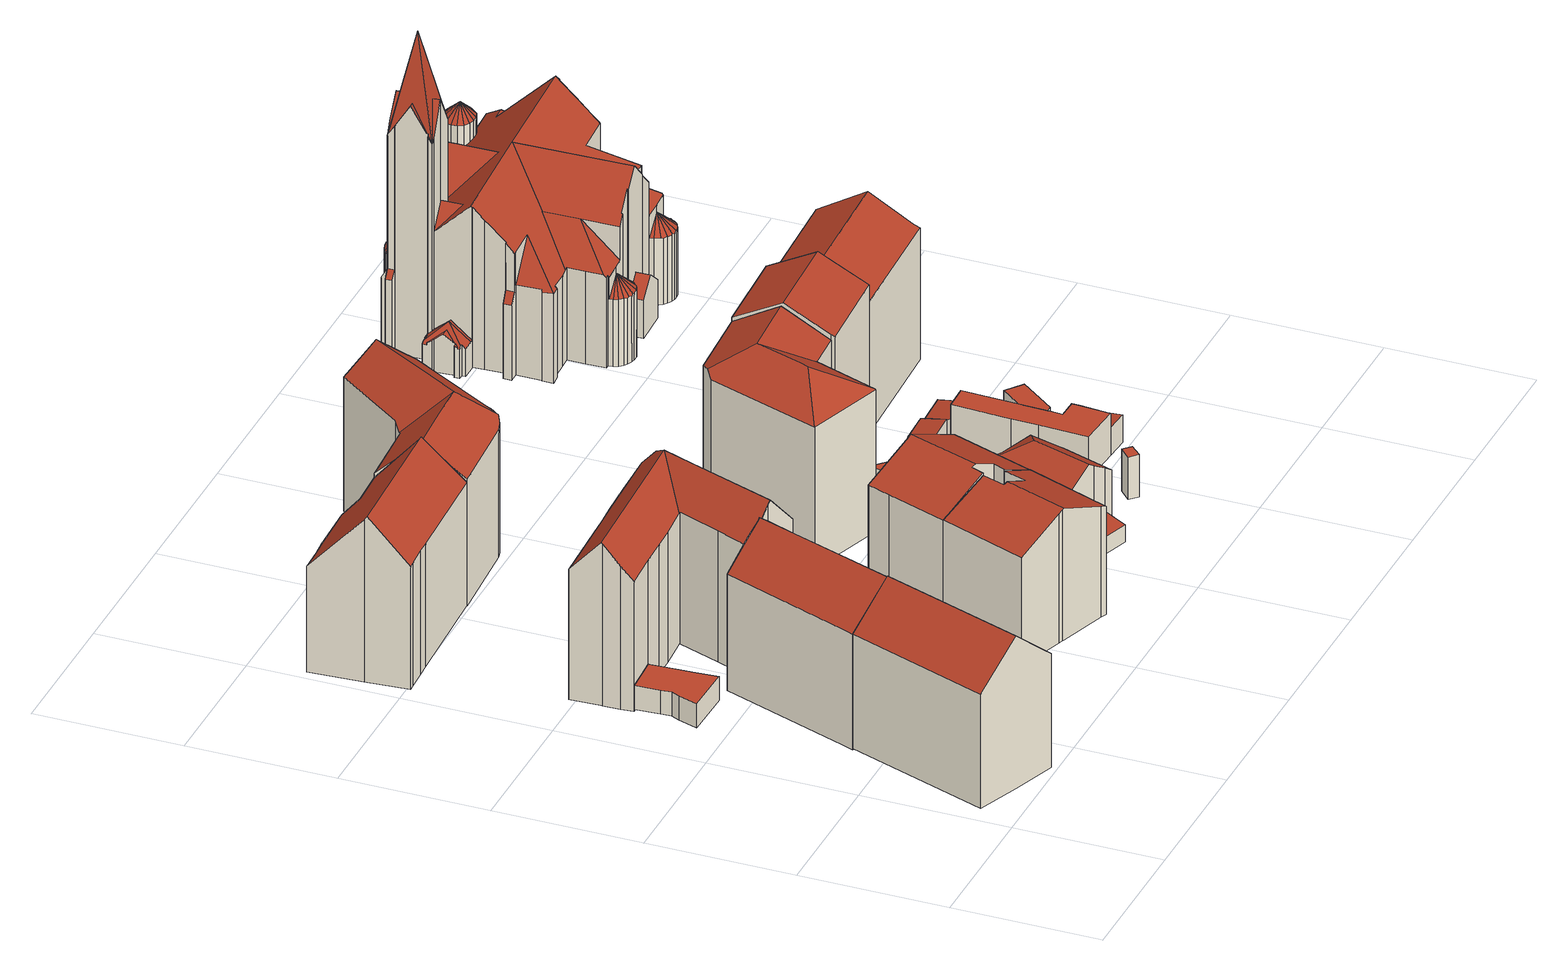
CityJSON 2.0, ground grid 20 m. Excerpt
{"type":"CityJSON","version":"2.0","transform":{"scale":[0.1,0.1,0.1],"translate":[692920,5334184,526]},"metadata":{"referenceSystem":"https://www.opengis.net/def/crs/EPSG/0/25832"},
"CityObjects":{
"building1":{"type":"Building","attributes":{"Gemeindeschluessel":"09162000","HoeheDach":"548.731","HoeheGrund":"527.080","Methode":"1000","NiedrigsteTraufeDesGebaeudes":"543.318","Geometrietyp2DReferenz":"3000","function":"31001_1000","roofType":"3100","measuredHeight":21.65,"storeysAboveGround":4},"geometry":[{"type":"MultiSurface","lod":"2","boundaries":[[[0,1,2,3,4,5]],[[5,4,3,6,7]],[[7,6,8,9]],[[1,0,10,11,12,13,2]],[[11,9,8,12]],[[6,3,2,13,12,8]],[[10,0,5,7,9,11]]],"semantics":{"surfaces":[{"type":"WallSurface"},{"type":"RoofSurface"},{"type":"GroundSurface"}],"values":[0,1,1,2,0,0,0]}}]},
"building2":{"type":"Building","attributes":{"Gemeindeschluessel":"09162000","HoeheDach":"530.629","HoeheGrund":"527.190","Methode":"1000","NiedrigsteTraufeDesGebaeudes":"530.629","Geometrietyp2DReferenz":"3000","function":"31001_9998","roofType":"1000","measuredHeight":3.44},"geometry":[{"type":"MultiSurface","lod":"2","boundaries":[[[14,15,16,17]],[[18,19,20,21]],[[22,23,24,25,26,27]],[[28,29,30,31]],[[32,33,19,18]],[[21,20,29,28]],[[17,16,22,27]],[[28,31,34,14,17,27,26,25,35,32,18,21]],[[36,33,32,35,25,24]],[[34,37,15,14]],[[29,20,19,33,36,24,23,22,16,15,37,30]],[[31,30,37,34]]],"semantics":{"surfaces":[{"type":"WallSurface"},{"type":"GroundSurface"},{"type":"RoofSurface"}],"values":[0,0,0,0,0,0,0,1,0,0,2,0]}}]},
"building3":{"type":"Building","attributes":{"Gemeindeschluessel":"09162000","HoeheDach":"548.496","HoeheGrund":"526.910","Methode":"1000","NiedrigsteTraufeDesGebaeudes":"543.293","Geometrietyp2DReferenz":"3000","function":"31001_1000","roofType":"3100","measuredHeight":21.59,"storeysAboveGround":4},"geometry":[{"type":"MultiSurface","lod":"2","boundaries":[[[38,39,40,41]],[[3,42,43,44,45,46,47]],[[48,49,3,47,50,51]],[[52,44,43,53]],[[41,40,54,55]],[[45,44,52,56,55,54]],[[47,46,45,54,40,39,57,50]],[[50,57,39,38,58,51]],[[59,49,48,51,58,38,41,55,56,52,53]],[[49,59,53,43,42,3]]],"semantics":{"surfaces":[{"type":"WallSurface"},{"type":"RoofSurface"},{"type":"GroundSurface"}],"values":[0,1,0,0,0,0,1,0,2,0]}}]},
"building4":{"type":"Building","attributes":{"Gemeindeschluessel":"09162000","HoeheDach":"550.030","HoeheGrund":"526.890","Methode":"2000","NiedrigsteTraufeDesGebaeudes":"545.281","Geometrietyp2DReferenz":"3000","function":"31001_9998","roofType":"3100","measuredHeight":23.14,"storeysAboveGround":6},"geometry":[{"type":"MultiSurface","lod":"2","boundaries":[[[60,61,62,63,64,65,66,67,68,69]],[[70,71,72,73]],[[74,53,75,62,61,52]],[[76,77,78,79]],[[80,81,82,83]],[[84,85,86,87]],[[55,60,69,41]],[[88,89,77,76]],[[71,70,75,53]],[[90,91,92,93,94,95]],[[87,86,96,97]],[[79,78,90,95]],[[52,61,60,55]],[[83,82,98,99]],[[98,100,89,88,101,99]],[[75,70,73,102,64,63,62]],[[73,72,103,93,92,102]],[[97,96,81,80]],[[41,69,68,104]],[[103,72,71,53,74,52,55,41,104,105,106,107,108,84,87,97,80,83,99,101,88,76,79,95,94,93]],[[98,82,81,96,86,85,109,65,64,110,100]],[[68,67,66,106,105,104]],[[84,108,107,106,66,65,109,85]],[[100,110,64,102,92,91,90,78,77,89]]],"semantics":{"surfaces":[{"type":"RoofSurface"},{"type":"WallSurface"},{"type":"GroundSurface"}],"values":[0,1,1,1,1,1,1,1,1,1,1,1,1,1,1,0,1,1,1,2,0,1,1,0]}}]},
"building5":{"type":"Building","attributes":{"Gemeindeschluessel":"09162000","HoeheDach":"550.360","HoeheGrund":"526.849","Methode":"2000","NiedrigsteTraufeDesGebaeudes":"541.843","Geometrietyp2DReferenz":"3000","function":"31001_1000","roofType":"3100","measuredHeight":23.51,"storeysAboveGround":6},"geometry":[{"type":"MultiSurface","lod":"2","boundaries":[[[111,112,113,114]],[[115,116,117,118]],[[119,120,121,122]],[[117,123,124,125,118]],[[124,113,112,121,120,126,125]],[[127,128,129,130]],[[131,132,133,134]],[[117,116,127,130,135,136,131,134,119,122,111,114,123]],[[136,137,132,131]],[[114,113,124,123]],[[137,136,135,138]],[[130,129,138,135]],[[116,115,128,127]],[[122,121,112,111]],[[119,134,133,126,120]],[[137,138,129,128,115,118,125,126,133,132]]],"semantics":{"surfaces":[{"type":"WallSurface"},{"type":"RoofSurface"},{"type":"GroundSurface"}],"values":[0,0,0,0,1,0,0,2,0,0,0,0,0,0,0,1]}}]},
"building6":{"type":"Building","attributes":{"Gemeindeschluessel":"09162000","HoeheDach":"545.670","HoeheGrund":"527.000","Methode":"2000","NiedrigsteTraufeDesGebaeudes":"542.348","Geometrietyp2DReferenz":"3000","function":"31001_9998","roofType":"3100","measuredHeight":18.67,"storeysAboveGround":4},"geometry":[{"type":"MultiSurface","lod":"2","boundaries":[[[139,140,141,142]],[[143,144,145,146]],[[147,148,149,150]],[[146,145,151,152]],[[153,154,155,156,157,151,145,144]],[[158,159,148,147]],[[160,154,153,161]],[[161,153,144,143]],[[162,150,149,155,154,160]],[[142,141,159,158]],[[147,150,162,160,161,143,146,152,163,164,139,142,158]],[[149,148,159,141,140,156,155]],[[156,140,139,164,163,157]],[[152,151,157,163]]],"semantics":{"surfaces":[{"type":"WallSurface"},{"type":"RoofSurface"},{"type":"GroundSurface"}],"values":[0,0,0,0,1,0,0,0,0,0,2,1,0,0]}}]},
"building7":{"type":"Building","attributes":{"Gemeindeschluessel":"09162000","HoeheDach":"546.042","HoeheGrund":"526.820","Methode":"1000","NiedrigsteTraufeDesGebaeudes":"542.253","Geometrietyp2DReferenz":"3000","function":"31001_1000","roofType":"3100","measuredHeight":19.22,"storeysAboveGround":4},"geometry":[{"type":"MultiSurface","lod":"2","boundaries":[[[165,166,167,168]],[[169,170,166,165]],[[168,167,171,172]],[[173,174,175,176]],[[177,178,179,180]],[[173,181,182,174]],[[172,171,178,177]],[[173,176,183,184,169,165,168,172,177,180,185,181]],[[186,175,174,182,187,188]],[[166,170,188,187,179,178,171,167]],[[184,183,186,188,170,169]],[[176,175,186,183]],[[187,182,181,185,180,179]]],"semantics":{"surfaces":[{"type":"WallSurface"},{"type":"GroundSurface"},{"type":"RoofSurface"}],"values":[0,0,0,0,0,0,0,1,2,2,0,0,0]}}]},
"building8":{"type":"Building","attributes":{"Gemeindeschluessel":"09162000","HoeheDach":"549.570","HoeheGrund":"526.840","Methode":"2000","NiedrigsteTraufeDesGebaeudes":"544.562","Geometrietyp2DReferenz":"3000","function":"31001_1000","roofType":"3100","measuredHeight":22.73,"storeysAboveGround":6},"geometry":[{"type":"MultiSurface","lod":"2","boundaries":[[[189,190,191,192]],[[193,194,195,196,197,198,199]],[[200,201,202,194,193,199,203,204]],[[205,206,207,208,209,210,211,196,195,194]],[[212,213,192,191,214,215]],[[216,217,190,189]],[[215,214,191,190,217,205,194,202,201]],[[196,211,218,219,220,197]],[[221,222,223,224,225,226,216,189,192,213,212,227,228,229,230,231,232,220,219,218]],[[222,221,218,211,210,209]],[[203,199,198,232,231,230]],[[232,198,197,220]],[[228,200,204,229]],[[223,208,207,224]],[[216,226,225,206,205,217]],[[227,212,215,201,200,228]],[[224,207,206,225]],[[222,209,208,223]],[[229,204,203,230]]],"semantics":{"surfaces":[{"type":"WallSurface"},{"type":"RoofSurface"},{"type":"GroundSurface"}],"values":[0,1,1,1,0,0,1,0,2,0,0,0,0,0,0,0,0,0,0]}}]},
"building9":{"type":"Building","attributes":{"Gemeindeschluessel":"09162000","HoeheDach":"532.815","HoeheGrund":"526.815","Methode":"3210","NiedrigsteTraufeDesGebaeudes":"532.815","Geometrietyp2DReferenz":"3000","function":"31001_2000","roofType":"9999","measuredHeight":6},"geometry":[{"type":"MultiSurface","lod":"2","boundaries":[[[233,234,235,236]],[[237,238,239,240]],[[234,233,238,237]],[[234,237,240,235]],[[240,239,236,235]],[[238,233,236,239]]],"semantics":{"surfaces":[{"type":"WallSurface"},{"type":"RoofSurface"},{"type":"GroundSurface"}],"values":[0,0,1,0,2,0]}}]},
"building10":{"type":"Building","attributes":{"Gemeindeschluessel":"09162000","HoeheDach":"530.029","HoeheGrund":"526.870","Methode":"2000","NiedrigsteTraufeDesGebaeudes":"529.303","Geometrietyp2DReferenz":"3000","function":"31001_2000","roofType":"2100","measuredHeight":3.16},"geometry":[{"type":"MultiSurface","lod":"2","boundaries":[[[241,242,243,244,245]],[[246,243,242,247]],[[248,244,243,246]],[[249,245,244,248]],[[250,241,245,249]],[[249,248,246,247,250]],[[247,242,241,250]]],"semantics":{"surfaces":[{"type":"RoofSurface"},{"type":"WallSurface"},{"type":"GroundSurface"}],"values":[0,1,1,1,1,2,1]}}]},
"building11":{"type":"Building","attributes":{"Gemeindeschluessel":"09162000","HoeheDach":"550.366","HoeheGrund":"526.760","Methode":"1000","NiedrigsteTraufeDesGebaeudes":"546.868","Geometrietyp2DReferenz":"3000","function":"31001_9998","roofType":"3200","measuredHeight":23.61,"storeysAboveGround":5},"geometry":[{"type":"MultiSurface","lod":"2","boundaries":[[[251,252,253,254,255,256]],[[257,258,259,253,252,251,260]],[[261,262,263,264,265,266]],[[267,268,269,261]],[[269,270,257,260,263,262,261]],[[271,272,273,259,258,257]],[[263,260,251,256,274,264]],[[268,275,271,257,270,269]],[[276,277,278,279,280,281,282,266,265,264,274,256,255,254]],[[280,279,278,272,271,275]],[[273,272,278,277,276,254,253,259]],[[267,282,281,280,275,268]],[[282,267,261,266]]],"semantics":{"surfaces":[{"type":"WallSurface"},{"type":"RoofSurface"},{"type":"GroundSurface"}],"values":[0,1,0,1,1,1,0,1,2,0,0,0,0]}}]},
"building12":{"type":"Building","attributes":{"Gemeindeschluessel":"09162000","HoeheDach":"538.011","HoeheGrund":"526.940","Methode":"1000","NiedrigsteTraufeDesGebaeudes":"534.973","Geometrietyp2DReferenz":"3000","function":"31001_1000","roofType":"3200","measuredHeight":11.07,"storeysAboveGround":2},"geometry":[{"type":"MultiSurface","lod":"2","boundaries":[[[247,283,284,246]],[[285,246,284,286,287,248]],[[288,289,290,247,246,285,248,291,292,293,294,295,296,297,298,299,300]],[[290,301,283,247]],[[248,287,302,291]],[[286,303,304,305,306,307,302,287]],[[303,308,309,310,311,304]],[[305,304,311,296,295,294]],[[292,307,306,293]],[[293,306,305,294]],[[297,310,309,298]],[[291,302,307,292]],[[284,283,301,312,313,314,308,303,286]],[[289,312,301,290]],[[300,314,313,288]],[[308,314,300,299,298,309]],[[288,313,312,289]],[[296,311,310,297]]],"semantics":{"surfaces":[{"type":"WallSurface"},{"type":"GroundSurface"},{"type":"RoofSurface"}],"values":[0,0,1,0,0,2,2,0,0,0,0,0,2,0,0,0,0,0]}}]},
"building13":{"type":"Building","attributes":{"Gemeindeschluessel":"09162000","HoeheDach":"529.653","HoeheGrund":"526.860","Methode":"1000","NiedrigsteTraufeDesGebaeudes":"529.653","Geometrietyp2DReferenz":"3000","function":"31001_2000","roofType":"1000","measuredHeight":2.79},"geometry":[{"type":"MultiSurface","lod":"2","boundaries":[[[315,316,317,318,319,320,321,322,323,324]],[[321,320,319,325,326,327]],[[328,329,330,331,332,333,327,326,325,334]],[[333,322,321,327]],[[330,329,316,315,324,331]],[[328,317,316,329]],[[324,323,322,333,332,331]],[[325,319,318,334]],[[328,334,318,317]]],"semantics":{"surfaces":[{"type":"RoofSurface"},{"type":"WallSurface"},{"type":"GroundSurface"}],"values":[0,1,2,1,1,1,1,1,1]}}]},
"building14":{"type":"Building","attributes":{"Gemeindeschluessel":"09162000","HoeheDach":"530.048","HoeheGrund":"526.760","Methode":"1000","NiedrigsteTraufeDesGebaeudes":"530.048","Geometrietyp2DReferenz":"3000","function":"31001_2000","roofType":"1000","measuredHeight":3.29},"geometry":[{"type":"MultiSurface","lod":"2","boundaries":[[[335,336,337,338,339,340,341,342]],[[343,341,340,344]],[[345,346,336,335,342,347]],[[347,342,341,343]],[[344,340,339,348]],[[348,339,338,349]],[[350,346,345,347,343,344,348,349]],[[346,350,349,338,337,336]]],"semantics":{"surfaces":[{"type":"RoofSurface"},{"type":"WallSurface"},{"type":"GroundSurface"}],"values":[0,1,1,1,1,1,2,1]}}]},
"building15":{"type":"Building","attributes":{"Gemeindeschluessel":"09162000","HoeheDach":"533.018","HoeheGrund":"527.018","Methode":"3220","NiedrigsteTraufeDesGebaeudes":"533.018","Geometrietyp2DReferenz":"3000","function":"31001_2000","roofType":"9999","measuredHeight":6},"geometry":[{"type":"MultiSurface","lod":"2","boundaries":[[[351,352,353,354]],[[353,355,356,354]],[[351,357,358,352]],[[357,351,354,356]],[[358,357,356,355]],[[352,358,355,353]]],"semantics":{"surfaces":[{"type":"WallSurface"},{"type":"GroundSurface"},{"type":"RoofSurface"}],"values":[0,1,2,0,0,0]}}]},
"building16":{"type":"Building","attributes":{"Gemeindeschluessel":"09162000","HoeheDach":"550.942","HoeheGrund":"526.670","Methode":"1000","NiedrigsteTraufeDesGebaeudes":"547.489","Geometrietyp2DReferenz":"3000","function":"31001_1000","roofType":"3100","measuredHeight":24.27,"storeysAboveGround":5},"geometry":[{"type":"MultiSurface","lod":"2","boundaries":[[[359,360,361,362,363,364,365]],[[362,366,367,363]],[[368,369,370,371,372]],[[359,372,371,360]],[[371,370,366,362,361,360]],[[368,365,364,363,367,369]],[[369,367,366,370]],[[365,368,372,359]]],"semantics":{"surfaces":[{"type":"GroundSurface"},{"type":"WallSurface"},{"type":"RoofSurface"}],"values":[0,1,2,1,1,1,2,1]}}]},
"building17":{"type":"Building","attributes":{"Gemeindeschluessel":"09162000","HoeheDach":"530.531","HoeheGrund":"526.710","Methode":"2000","NiedrigsteTraufeDesGebaeudes":"529.869","Geometrietyp2DReferenz":"3000","function":"31001_2000","roofType":"2100","measuredHeight":3.82},"geometry":[{"type":"MultiSurface","lod":"2","boundaries":[[[373,374,375,376,377]],[[378,376,375,379]],[[380,377,376,378]],[[381,374,373,382]],[[379,375,374,381]],[[382,373,377,380]],[[380,378,379,381,382]]],"semantics":{"surfaces":[{"type":"RoofSurface"},{"type":"WallSurface"},{"type":"GroundSurface"}],"values":[0,1,1,1,1,1,2]}}]},
"building18":{"type":"Building","attributes":{"Gemeindeschluessel":"09162000","HoeheDach":"532.684","HoeheGrund":"526.684","Methode":"3220","NiedrigsteTraufeDesGebaeudes":"532.684","Geometrietyp2DReferenz":"3000","function":"31001_2000","roofType":"9999","measuredHeight":6,"storeysAboveGround":1},"geometry":[{"type":"MultiSurface","lod":"2","boundaries":[[[383,384,385,386]],[[387,388,389,390]],[[391,392,393,394]],[[395,396,397,398]],[[399,400,401,402]],[[388,403,404,389]],[[403,395,398,404]],[[387,384,383,392,391,400,399,396,395,403,388]],[[392,383,386,393]],[[384,387,390,385]],[[389,404,398,397,402,401,394,393,386,385,390]],[[400,391,394,401]],[[396,399,402,397]]],"semantics":{"surfaces":[{"type":"WallSurface"},{"type":"RoofSurface"},{"type":"GroundSurface"}],"values":[0,0,0,0,0,0,0,1,0,0,2,0,0]}}]},
"building19":{"type":"Building","attributes":{"Gemeindeschluessel":"09162000","HoeheDach":"530.576","HoeheGrund":"526.670","Methode":"1000","NiedrigsteTraufeDesGebaeudes":"530.104","Geometrietyp2DReferenz":"3000","function":"31001_2000","roofType":"1000","measuredHeight":3.91},"geometry":[{"type":"MultiSurface","lod":"2","boundaries":[[[404,405,406,407]],[[398,404,407,408]],[[409,406,405,410]],[[398,410,405,404]],[[408,409,410,398]],[[407,406,409,408]]],"semantics":{"surfaces":[{"type":"WallSurface"},{"type":"GroundSurface"},{"type":"RoofSurface"}],"values":[0,1,2,0,0,0]}}]},
"building20":{"type":"Building","attributes":{"Gemeindeschluessel":"09162000","HoeheDach":"530.575","HoeheGrund":"526.590","Methode":"1000","NiedrigsteTraufeDesGebaeudes":"530.079","Geometrietyp2DReferenz":"3000","function":"31001_2000","roofType":"1000","measuredHeight":3.98},"geometry":[{"type":"MultiSurface","lod":"2","boundaries":[[[411,412,413,414]],[[414,413,415,416]],[[417,374,418,419]],[[419,418,420,421]],[[374,415,413,412,420,418]],[[416,415,374,417]],[[419,421,411,414,416,417]],[[421,420,412,411]]],"semantics":{"surfaces":[{"type":"WallSurface"},{"type":"RoofSurface"},{"type":"GroundSurface"}],"values":[0,0,0,0,1,0,2,0]}}]},
"building21":{"type":"Building","attributes":{"Gemeindeschluessel":"09162000","HoeheDach":"529.303","HoeheGrund":"526.450","Methode":"1000","NiedrigsteTraufeDesGebaeudes":"529.303","Geometrietyp2DReferenz":"3000","function":"31001_2000","roofType":"1000","measuredHeight":2.85},"geometry":[{"type":"MultiSurface","lod":"2","boundaries":[[[422,423,424,425]],[[426,427,428,429]],[[424,429,428,425]],[[423,430,426,429,424]],[[422,431,430,423]],[[431,427,426,430]],[[431,422,425,428,427]]],"semantics":{"surfaces":[{"type":"WallSurface"},{"type":"RoofSurface"},{"type":"GroundSurface"}],"values":[0,0,0,1,0,0,2]}}]},
"building22":{"type":"Building","attributes":{"Gemeindeschluessel":"09162000","HoeheDach":"548.980","HoeheGrund":"526.450","Methode":"2000","NiedrigsteTraufeDesGebaeudes":"545.109","Geometrietyp2DReferenz":"3000","function":"31001_9998","roofType":"3100","measuredHeight":22.53,"storeysAboveGround":5},"geometry":[{"type":"MultiSurface","lod":"2","boundaries":[[[432,433,434,435]],[[436,437,438,432,435,439]],[[438,440,441,433,432]],[[442,441,440,443]],[[437,436,439,444,445,442,443]],[[443,440,438,437]],[[439,435,434,444]],[[441,442,445,444,434,433]]],"semantics":{"surfaces":[{"type":"RoofSurface"},{"type":"WallSurface"},{"type":"GroundSurface"}],"values":[0,1,0,1,2,1,1,1]}}]},
"building23":{"type":"Building","attributes":{"name":"St. Johannes","Gemeindeschluessel":"09162000","HoeheDach":"570.770","HoeheGrund":"526.229","Methode":"2000","NiedrigsteTraufeDesGebaeudes":"530.030","Geometrietyp2DReferenz":"3000","function":"31001_3041","roofType":"3100","measuredHeight":44.54},"geometry":[{"type":"MultiSurface","lod":"2","boundaries":[[[446,447,448,449,450]],[[451,452,453,454]],[[455,456,457,458]],[[459,460,461,462]],[[463,464,465,466,467]],[[468,469,470,471]],[[472,473,474,475]],[[476,477,478,479]],[[480,466,465,481,482]],[[483,484,485,486,487,488]],[[489,474,490]],[[491,457,456,492,493,494,495]],[[496,497,498,499]],[[500,501,502,503]],[[504,505,506,507]],[[508,509,510]],[[511,512,513,514]],[[515,516,517,518,519]],[[520,521,522]],[[523,524,525,526]],[[527,510,528]],[[529,530,531,532]],[[533,534,535,536]],[[510,537,482,481]],[[538,509,508,539]],[[540,541,542,543,544,545]],[[546,547,489,490,548]],[[549,550,551,552]],[[553,554,555]],[[556,557,558,559,560,561]],[[562,563,564,565,566]],[[567,510,527]],[[568,569,570,571,572]],[[573,574,575,576,577]],[[578,579,580,474]],[[581,582,517,516]],[[583,584,585,586]],[[587,588,474]],[[589,562,566,590,591]],[[592,593,509,538]],[[505,504,594,595]],[[596,597,598,599]],[[600,528,601,602]],[[603,604,605,606,607,608]],[[536,609,610,533]],[[611,612,613,614]],[[552,551,615,616]],[[617,514,513,618,619]],[[620,621,622,623]],[[509,593,510]],[[624,625,460,459]],[[626,627,568,572]],[[628,629,545,544]],[[580,630,631,474]],[[632,633,634,635,636]],[[570,569,589,591]],[[637,451,454,638]],[[570,591,590,586,639,640,641,571]],[[642,536,535,643]],[[644,645,529,532]],[[453,646,647,648]],[[649,650,500,503,651]],[[593,652,653,510]],[[654,655,656,510]],[[657,627,626,658,659]],[[660,661,662,663]],[[573,577,664,665]],[[666,667,668,669]],[[670,671,672,673,674]],[[673,669,674]],[[675,676,677,678]],[[679,475,474,489]],[[564,563,680,681]],[[672,682,669,673]],[[510,683,684,685,537]],[[686,687,688,689]],[[690,624,691,450,449]],[[692,693,694,695]],[[696,697,698,471,699,700]],[[701,702,506,505,595,703]],[[704,705,678,677]],[[567,654,510]],[[706,707,708,709]],[[548,490,474,588]],[[458,457,491,710]],[[656,508,510]],[[555,711,712]],[[713,714,484,483,715,716]],[[717,718,647,719,720]],[[721,722,723,724,725,726]],[[622,621,727,728]],[[729,730,620,623]],[[731,732,617,619]],[[733,725,724]],[[734,735,736,666,669]],[[737,738,739]],[[491,495,740,741,710]],[[742,743,744,745]],[[510,481,465,746]],[[747,567,527,748]],[[524,749,669,682,525]],[[750,455,458,710,741,751,752,642,643,753,754,755,756,757,758,644,532,531,729,623,622,728,714,713,759,760,761,762,763,764,765,523,526,671,670,766,767,768,769,706,709,770,771,772,773,774,775,686,689,776,777,547,546,778,779,780,781,574,573,665,782,783,784,660,663,785,786,787,742,745,611,614,788,705,704,692,695,633,632,789,790,791,604,603,792,697,696,793,794,795,541,540,796,549,552,616,722,721,447,446,797,798,511,514,617,732,799,581,516,515,800,801,680,563,562,589,569,568,627,657,802,803,467,466,480,804,805,806,807,808,809,810,811,812,813,596,599,814,815]],[[775,774,630,580,579]],[[453,816,646]],[[817,585,584,818]],[[528,510,601]],[[727,484,714,728]],[[819,654,567,747]],[[787,786,820,499,498,821]],[[448,447,721,726,822,823]],[[779,824,825,780]],[[826,719,647,816,453]],[[825,824,827,828,829,830,831]],[[769,768,832,833,834]],[[835,836,812,811]],[[506,702,637,638,507]],[[785,837,820,786]],[[696,700,838,793]],[[699,839,838,700]],[[840,841,842,843]],[[844,845,846,847,848]],[[804,685,684,805]],[[849,850,851,690]],[[616,615,723,722]],[[643,535,534,753]],[[852,746,465,464]],[[479,478,585,817,553,555,850,849,823,822]],[[705,788,853,854,675,678]],[[796,540,545,629,855,856]],[[674,669,857]],[[601,510,841]],[[793,838,839,794]],[[858,771,770,859]],[[727,621,620,730,860,861,485,484]],[[759,713,716,862,863]],[[864,865,662]],[[606,605,739,738,471,866]],[[867,826,868]],[[797,691,869,798]],[[754,753,534,533,610]],[[777,776,472,475,679]],[[870,645,644,758]],[[603,608,871,792]],[[765,764,735,734,872]],[[795,794,839,470,469,873]],[[874,656,655,649,651]],[[558,834,833,559]],[[459,462,618,513,512,875]],[[492,848,847,493]],[[784,876,661,660]],[[613,612,594,504,877]],[[626,572,571,641,658]],[[833,832,560,559]],[[701,878,879,846,845,880,650,649,819,747,748,600,602,881,477,476,733,724,723,615,551,550,856,855,719,826,867,702]],[[680,801,882,883,681]],[[539,508,656,874]],[[884,885,520,522,886]],[[749,872,734,669]],[[774,773,887,631,630]],[[604,791,888,737,739,605]],[[791,790,889,890,891,892,888]],[[770,709,708,893,894,859]],[[841,510,842]],[[504,507,890,889,895,636,635]],[[896,897,898,899,677,676,854,853,877,504,635,634]],[[802,900,901,803]],[[902,903,519,518,904]],[[633,695,694,905,896,634]],[[906,863,862,669,907]],[[896,905,897]],[[796,856,550,549]],[[799,732,731,908,909]],[[649,655,654,819]],[[773,772,910,911,887]],[[596,813,501,500,650,880,597]],[[782,912,913,783]],[[800,903,882,801]],[[806,805,684,683,914]],[[496,499,820,837]],[[771,858,910,772]],[[462,461,712,915]],[[690,851,625,624]],[[916,883,882,903,902]],[[836,835,917,918,919,920,592,538,539,874,651,503,502]],[[555,460,625]],[[921,864,662,661,876]],[[800,515,519,903]],[[698,648,647,468,471]],[[664,912,782,665]],[[638,892,891]],[[575,922,831,830,923,576]],[[507,638,891,890]],[[659,900,802,657]],[[556,561,924,925,485,861,878]],[[926,602,601,841,840]],[[694,693,927,898,897,905]],[[879,928,929,494,493,847,846]],[[541,795,873,718,717,542]],[[546,548,588,778]],[[653,914,683,510]],[[766,670,674,857,487,486]],[[485,925,486]],[[583,586,590,566,565]],[[899,898,927]],[[930,711,555]],[[631,887,911,474]],[[599,598,931,814]],[[529,645,870,886,522,521,610,609,932,933,928,879,878,861,860,530]],[[918,917,810,809]],[[807,806,914,653,652,920]],[[763,736,735,764]],[[749,524,523,765,872]],[[814,931,844,815]],[[787,821,743,742]],[[611,745,744,703,595,594,612]],[[750,815,844,848,492]],[[715,669,862,716]],[[934,930,555]],[[738,737,888,892,638,648,698,471]],[[804,480,482,537,685]],[[555,851,850]],[[751,741,740,929,928,933]],[[544,543,720,628]],[[913,921,876,784,783]],[[477,881,639,586,585,478]],[[510,746,842]],[[717,720,543,542]],[[920,652,593,592]],[[671,526,525,682,672]],[[808,919,918,809]],[[731,619,618,462,915,908]],[[706,769,834,558,557,707]],[[756,884,886,757]],[[555,712,461]],[[762,761,935,668,667]],[[829,936,830]],[[867,868,937,702]],[[748,527,528,600]],[[492,456,455,750]],[[454,453,648,638]],[[881,602,926,640,639]],[[807,920,919,808]],[[758,757,886,870]],[[715,483,488,669]],[[628,720,719,855,629]],[[902,930,934,916]],[[810,917,835,811]],[[476,479,822,726,725,733]],[[608,607,938,871]],[[894,474,911,910,858,859]],[[937,451,637,702]],[[686,775,579,578,687]],[[797,446,450,691]],[[474,828,827,587]],[[473,472,776,689,688]],[[904,711,930,902]],[[676,675,854]],[[632,636,895,789]],[[668,935,907,669]],[[915,712,711,904]],[[781,780,825,831,922]],[[844,931,598,597,880,845]],[[816,647,646]],[[755,754,610,521,520,885]],[[766,486,925,924,767]],[[752,932,609,536,642]],[[768,767,924,561,560,832]],[[826,453,452,868]],[[555,461,460]],[[916,934,554,818]],[[860,730,729,531,530]],[[463,901,900,659,658,641,640,926,840,843,852,464]],[[763,762,667,666,736]],[[843,842,746,852]],[[818,554,553,817]],[[836,502,501,813,812]],[[906,760,759,863]],[[789,895,889,790]],[[901,463,467,803]],[[781,922,575,574]],[[554,934,555]],[[799,909,582,581]],[[681,883,916,818,584,564]],[[884,756,755,885]],[[555,625,851]],[[913,912,664,577,576,923,878,701,703,744,743,821,498,497,865,864,921]],[[894,893,936,829,828,474]],[[565,564,584,583]],[[785,663,662,865,497,496,837]],[[915,904,518,517,582,909,908]],[[473,688,687,578,474]],[[468,647,718,873,469]],[[699,471,470,839]],[[511,798,869,875,512]],[[761,760,906,907,935]],[[607,606,866,938]],[[587,827,824,779,778,588]],[[929,740,495,494]],[[692,704,677,899,927,693]],[[448,823,849,690,449]],[[751,933,932,752]],[[697,792,871,938,866,471,698]],[[788,614,613,877,853]],[[556,878,923,830,936,893,708,707,557]],[[547,777,679,489]],[[669,488,487,857]],[[868,452,451,937]],[[624,459,875,869,691]]],"semantics":{"surfaces":[{"type":"WallSurface"},{"type":"RoofSurface"},{"type":"GroundSurface"}],"values":[0,1,0,0,0,1,1,1,0,1,1,1,0,1,1,1,0,0,0,0,1,0,1,1,0,0,0,0,1,0,0,1,0,0,1,0,0,1,0,0,1,0,0,0,0,0,0,0,0,1,0,0,1,1,0,0,1,1,0,0,1,0,1,1,0,0,0,1,0,1,1,1,0,1,1,0,1,0,0,0,0,1,0,1,0,1,1,0,0,0,0,0,0,0,1,1,0,0,1,0,1,2,0,1,1,1,0,0,0,0,0,0,1,0,0,0,0,0,1,0,1,0,0,0,0,0,0,0,0,1,1,0,0,1,0,0,1,1,0,0,0,0,0,0,0,0,1,1,0,0,1,1,1,1,0,0,1,1,0,0,0,0,1,1,1,0,1,0,1,0,0,0,0,0,0,0,0,0,1,0,0,0,1,1,1,1,0,1,0,1,1,0,0,1,0,1,0,0,0,1,0,0,1,1,1,1,0,1,0,0,0,0,0,0,0,0,1,1,1,0,1,0,0,0,0,1,1,0,0,0,1,0,0,1,0,0,1,0,0,1,0,0,0,0,0,0,0,1,1,1,0,0,0,0,0,0,0,0,1,0,0,1,1,0,0,0,0,0,1,0,0,1,0,0,0,0,0,0,0,0,1,0,1,0,1,1,0,0,0,1,1,1,0,0,0,0,0,1,0,1,0,0,0,1,0,0,0,1]}}]}
},
"vertices":[
[134,3,11],[205,200,11],[205,201,11],[205,201,173],[205,200,173],[134,3,173],[145,221,227],[74,24,227],[85,242,174],[14,46,173],[74,24,11],[14,46,11],[85,242,11],[145,221,11],
[71,473,12],[71,473,46],[70,487,46],[70,487,12],[124,464,12],[124,464,46],[126,437,46],[126,437,12],[68,521,46],[94,522,46],[121,524,46],[121,524,12],[94,522,12],[68,521,12],[126,433,12],[126,433,46],[57,435,46],[57,435,12],[123,489,12],[123,489,46],[66,462,12],[121,522,12],[121,522,46],[66,462,46],
[156,435,9],[156,435,174],[195,423,208],[195,423,9],[275,395,173],[276,398,173],[231,412,212],[215,417,225],[215,416,225],[146,221,225],[146,221,9],[205,201,9],[85,242,173],[85,242,9],[231,412,9],[276,398,9],[213,417,223],[213,417,9],[215,417,9],[91,258,173],[91,258,9],[275,395,9],
[213,417,214],[231,412,236],[235,411,240],[278,530,240],[294,573,240],[234,529,194],[236,529,196],[235,528,196],[213,470,195],[195,423,194],[324,531,193],[324,531,9],[324,538,9],[324,538,196],[235,411,9],[276,398,193],[155,609,9],[155,609,193],[183,610,193],[183,610,9],[68,521,9],[68,521,193],[67,538,212],[67,538,9],[189,526,9],[189,526,193],[159,525,193],[159,525,9],[65,605,9],[65,605,193],[213,612,193],[263,614,193],[327,616,193],[327,616,9],[263,614,9],[213,612,9],[121,524,193],[121,524,9],[66,561,238],[66,561,9],[66,563,240],[66,563,9],[327,597,215],[327,597,9],[213,470,9],[235,528,9],[236,529,9],[234,529,9],[232,529,9],[232,529,194],[247,571,240],
[50,793,9],[50,793,184],[24,792,183],[24,792,9],[4,923,159],[4,923,9],[9,850,9],[9,850,239],[221,801,9],[221,801,183],[70,794,183],[70,794,9],[14,791,9],[14,791,183],[9,846,244],[206,855,244],[38,924,9],[38,924,159],[61,926,159],[61,926,9],[191,910,9],[191,910,182],[206,857,241],[206,857,9],[132,929,9],[138,907,9],[138,907,183],[132,929,158],
[479,176,10],[479,176,183],[490,208,183],[490,208,10],[341,125,10],[341,125,163],[386,246,164],[386,246,10],[490,75,10],[490,75,163],[482,78,167],[482,78,10],[454,221,194],[454,221,10],[407,103,193],[413,101,195],[416,100,197],[448,187,197],[443,189,194],[534,192,10],[534,192,164],[413,101,10],[407,103,10],[416,100,10],[443,189,10],[448,187,10],
[454,221,8],[454,221,198],[386,246,163],[386,246,8],[461,238,8],[461,238,198],[417,329,163],[417,329,8],[534,192,8],[534,192,163],[490,208,185],[490,208,8],[429,361,8],[429,361,163],[497,336,198],[497,336,8],[576,308,8],[576,308,163],[497,225,8],[466,236,8],[502,335,8],[497,225,185],[502,335,200],[466,236,200],
[351,811,8],[351,811,190],[341,808,188],[341,808,8],[294,917,188],[331,863,236],[365,922,236],[407,995,236],[369,1022,198],[308,930,192],[293,919,186],[206,857,234],[206,855,236],[261,859,236],[289,916,188],[191,910,188],[363,818,195],[368,822,192],[376,829,190],[383,836,188],[388,845,188],[435,926,188],[455,961,188],[221,801,8],[228,801,8],[228,801,188],[221,801,188],[360,816,8],[360,816,194],[455,961,8],[407,995,8],[369,1022,8],[435,926,8],[388,845,8],[383,836,8],[376,829,8],[368,822,8],[363,818,8],[206,855,8],[206,857,8],[191,910,8],[289,916,8],[293,919,8],[308,930,8],
[492,359,68],[502,389,68],[502,389,8],[492,359,8],[574,365,68],[564,335,68],[564,335,8],[574,365,8],
[656,117,33],[666,148,40],[646,154,40],[607,167,40],[598,136,33],[646,154,9],[666,148,9],[607,167,9],[598,136,9],[656,117,9],
[541,622,209],[646,628,209],[648,628,209],[648,628,8],[646,628,8],[541,622,8],[560,559,244],[623,563,244],[651,565,244],[526,610,215],[458,443,209],[474,489,209],[513,600,209],[513,600,8],[474,489,8],[458,443,8],[566,407,209],[567,408,210],[532,481,244],[537,493,244],[600,497,209],[653,500,209],[653,501,209],[526,610,8],[599,497,210],[651,565,8],[653,501,8],[653,500,8],[600,497,8],[599,497,8],[567,408,8],[566,407,8],
[666,148,101],[646,154,114],[638,157,9],[638,157,120],[607,167,99],[707,225,9],[707,219,9],[679,144,9],[625,224,9],[620,225,9],[635,270,9],[629,282,9],[641,287,9],[643,288,9],[655,293,9],[661,280,9],[708,262,9],[709,261,9],[679,144,92],[625,224,99],[665,240,120],[641,287,96],[629,282,90],[635,270,96],[620,225,95],[708,262,98],[661,280,96],[655,293,90],[643,288,95],[707,219,90],[707,225,91],[709,261,97],
[590,359,37],[640,342,37],[645,376,37],[647,392,37],[631,398,37],[628,382,37],[628,381,37],[599,391,37],[591,366,37],[588,360,37],[631,398,9],[628,382,9],[628,381,9],[645,376,9],[640,342,9],[590,359,9],[588,360,9],[591,366,9],[599,391,9],[647,392,9],
[706,320,40],[711,318,40],[714,381,40],[714,397,40],[654,452,40],[647,392,40],[645,376,40],[640,342,40],[645,376,8],[647,392,8],[706,320,8],[711,318,8],[640,342,8],[654,452,8],[714,397,8],[714,381,8],
[762,165,70],[772,155,70],[772,155,10],[762,165,10],[758,140,10],[747,150,10],[747,150,70],[758,140,70],
[653,495,7],[653,500,7],[651,562,7],[648,628,7],[774,634,7],[777,568,7],[780,502,7],[648,628,215],[774,634,215],[780,502,215],[777,568,249],[651,562,249],[653,500,217],[653,495,215],
[739,400,45],[784,402,45],[783,430,40],[783,436,39],[737,434,39],[783,436,7],[783,430,7],[737,434,7],[784,402,7],[739,400,7],
[816,315,67],[815,280,67],[815,280,7],[816,315,7],[814,263,67],[841,262,67],[841,262,7],[814,263,7],[784,397,67],[819,398,67],[819,398,7],[784,397,7],[838,210,67],[777,214,67],[777,214,7],[838,210,7],[780,281,67],[781,317,67],[781,317,7],[780,281,7],[841,253,67],[841,253,7],
[841,253,41],[875,251,41],[875,251,7],[872,208,7],[872,208,46],[838,210,46],
[829,398,6],[829,398,46],[819,398,46],[819,398,6],[784,397,46],[784,397,6],[784,402,6],[783,430,41],[783,430,6],[828,432,41],[828,432,6],
[843,302,4],[843,302,33],[843,311,33],[843,311,4],[913,353,33],[913,353,4],[890,371,4],[890,371,33],[875,304,33],[875,304,4],
[777,568,230],[958,576,230],[955,642,191],[774,634,191],[777,568,4],[780,502,4],[780,502,191],[774,634,4],[962,509,191],[961,517,195],[961,517,4],[962,509,4],[955,642,4],[958,576,4],
[845,1140,2],[841,1139,2],[841,1139,57],[843,1139,58],[845,1140,59],[769,1058,357],[771,1058,354],[799,1060,311],[768,1068,357],[1086,1035,2],[1086,1035,49],[1089,1036,47],[1089,1036,2],[879,1146,76],[879,1146,108],[885,1150,108],[885,1150,76],[1027,1170,57],[1027,1159,57],[1027,1159,159],[1027,1159,2],[1027,1170,2],[768,1106,357],[768,1115,357],[747,1115,326],[738,1114,312],[829,832,96],[832,831,97],[836,855,119],[825,834,97],[899,1034,214],[954,1095,158],[953,1134,158],[897,1131,214],[1034,1162,2],[1031,1161,160],[1034,1162,160],[1012,865,128],[1012,867,130],[959,913,176],[960,863,129],[960,862,128],[986,863,128],[818,838,97],[814,843,97],[1089,1022,47],[1083,1075,50],[1062,1074,60],[1063,1036,60],[1085,1022,49],[745,951,122],[745,951,176],[745,963,188],[745,963,122],[1105,1134,49],[1104,1157,50],[1103,1157,51],[1091,1133,63],[739,1034,64],[743,1034,64],[743,1056,46],[739,1056,46],[1066,1143,159],[1066,1149,159],[1043,1143,179],[860,1163,2],[860,1163,59],[867,1169,58],[867,1169,2],[918,1175,2],[910,1178,2],[910,1178,58],[911,1177,58],[918,1175,57],[1064,968,129],[1064,968,176],[1011,965,176],[977,840,2],[977,840,96],[972,843,96],[972,843,2],[1038,1123,159],[1030,1125,159],[1030,917,129],[1012,918,130],[1012,918,2],[1030,917,2],[1064,969,104],[1074,970,94],[1073,980,94],[1064,980,104],[1040,1162,161],[1066,1149,54],[1066,1143,57],[799,1125,2],[788,1125,2],[788,1125,108],[798,1125,108],[798,1125,40],[799,1125,40],[814,843,2],[818,838,2],[814,843,96],[808,1118,2],[808,1118,128],[809,1114,132],[809,1114,2],[925,1133,108],[922,1140,108],[898,1131,122],[905,859,231],[884,858,210],[884,858,57],[909,859,78],[934,861,57],[934,861,202],[949,1154,2],[945,1154,2],[945,1154,58],[945,1154,54],[949,1154,54],[1046,1123,159],[956,1190,2],[957,1173,2],[957,1173,59],[956,1186,58],[956,1190,54],[789,906,2],[804,907,2],[804,907,133],[801,907,131],[789,906,130],[843,832,97],[848,833,97],[850,835,98],[902,1179,2],[902,1179,57],[946,1153,54],[946,1153,58],[953,1134,58],[953,1134,54],[810,854,97],[811,849,97],[958,1153,2],[953,1154,54],[958,1153,59],[1064,1155,51],[1064,1155,159],[740,1006,41],[744,1006,41],[1106,1126,2],[1106,1126,129],[1106,1114,129],[1106,1114,2],[1030,1125,133],[1024,1130,159],[1024,1130,128],[731,1105,2],[739,1105,2],[739,1105,325],[738,1105,325],[738,1105,122],[731,1105,111],[1064,980,187],[1064,969,177],[723,1006,2],[723,1006,41],[722,1011,46],[722,1011,2],[833,1115,132],[833,1115,2],[875,1174,2],[873,1172,59],[875,1174,58],[1013,875,128],[1016,875,126],[1016,875,2],[1013,875,2],[874,1139,76],[874,1139,108],[1025,1193,55],[1025,1193,2],[798,1118,40],[799,1118,40],[853,837,97],[855,839,98],[729,1059,2],[713,1059,2],[713,1059,41],[716,1059,44],[729,1059,44],[743,1056,317],[739,1056,311],[953,1126,54],[991,1128,90],[990,1160,90],[1064,980,2],[1073,980,2],[1053,919,2],[1053,919,129],[788,1088,357],[798,1118,311],[768,1087,448],[1060,1132,128],[1105,1134,128],[1060,1132,63],[1060,1159,159],[1059,1159,160],[1055,1126,159],[1060,1132,159],[1065,1137,159],[1027,1179,2],[1025,1191,58],[1027,1179,57],[749,917,2],[749,917,131],[748,951,130],[748,951,2],[762,905,131],[762,905,2],[998,841,98],[1000,842,97],[1002,843,98],[986,863,119],[961,856,2],[967,847,2],[967,847,96],[965,849,97],[961,856,97],[716,1014,44],[717,1014,44],[720,1018,47],[715,1018,47],[823,835,96],[939,1161,2],[939,1161,58],[971,843,97],[1051,1162,160],[1047,1163,160],[1041,1163,160],[842,831,2],[842,831,97],[835,831,96],[835,831,2],[872,1135,76],[849,1148,59],[718,1046,2],[718,1046,48],[714,1046,48],[714,1046,2],[737,1122,2],[738,1114,2],[738,1114,313],[738,1114,122],[737,1122,108],[744,1008,231],[743,1056,184],[744,1006,229],[720,1018,2],[715,1018,2],[884,860,2],[884,860,210],[863,859,188],[863,859,2],[1089,1022,2],[906,1152,108],[896,1153,108],[1012,861,2],[1012,867,2],[1012,865,96],[1012,861,97],[789,1117,122],[789,1117,324],[798,1118,128],[798,1118,122],[842,1120,2],[833,1119,2],[833,1119,128],[840,1120,128],[840,1120,158],[842,1120,159],[1016,867,126],[1016,867,2],[1013,893,2],[1013,893,128],[884,1177,57],[884,1177,2],[841,1089,158],[988,838,97],[989,838,97],[994,839,97],[741,1064,323],[748,1086,357],[740,1085,357],[1082,1022,49],[1082,1022,2],[746,991,2],[746,991,214],[745,1006,229],[745,1006,2],[1020,1153,159],[1046,1123,135],[1038,1123,135],[979,839,97],[1083,1075,2],[1062,1021,2],[1063,1000,2],[1074,970,2],[1064,969,2],[1065,932,2],[1068,932,2],[1068,916,2],[1053,916,2],[1011,855,2],[1008,850,2],[1004,845,2],[1000,842,2],[994,839,2],[989,838,2],[983,838,2],[960,863,2],[934,862,2],[935,841,2],[885,839,2],[861,856,2],[861,851,2],[859,846,2],[857,841,2],[853,837,2],[848,833,2],[829,832,2],[823,835,2],[811,849,2],[810,856,2],[805,855,2],[804,882,2],[762,902,2],[748,901,2],[747,916,2],[735,951,2],[735,962,2],[747,963,2],[716,1011,2],[729,1062,2],[734,1062,2],[741,1062,2],[730,1114,2],[746,1122,2],[747,1115,2],[789,1116,2],[799,1117,2],[849,1148,2],[854,1156,2],[893,1178,2],[926,1171,2],[933,1166,2],[1033,1179,2],[1033,1171,2],[1041,1163,2],[1047,1163,2],[1054,1161,2],[1060,1159,2],[1066,1155,2],[1072,1155,2],[1072,1161,2],[1081,1162,2],[1082,1156,2],[1104,1157,2],[1107,1095,2],[1108,1077,2],[799,1089,357],[925,1133,76],[922,1140,76],[1055,1126,133],[735,962,108],[747,963,188],[841,1128,159],[841,1128,59],[810,856,130],[805,855,130],[799,1060,184],[810,854,128],[836,855,128],[851,856,128],[850,907,176],[805,859,133],[935,841,57],[910,840,78],[885,839,56],[1081,1162,48],[1082,1156,51],[735,951,108],[746,1122,108],[747,1115,122],[1019,1137,65],[1019,1137,159],[1019,1145,159],[1019,1145,65],[1108,1077,128],[1079,1104,156],[1061,1103,156],[1062,1074,128],[1083,1075,128],[871,1130,76],[871,1130,108],[872,1135,108],[1020,1153,63],[716,1011,43],[716,1014,43],[799,1118,128],[799,1117,128],[960,862,97],[861,851,96],[861,856,97],[1012,916,129],[957,962,176],[1011,857,97],[1011,855,97],[791,953,176],[748,951,176],[737,1114,312],[772,1029,213],[771,1058,213],[854,1156,58],[1053,916,126],[730,1114,111],[983,838,96],[789,1116,324],[1065,1137,61],[859,1162,59],[747,916,128],[719,1011,46],[901,1017,231],[1063,1026,231],[1105,1133,129],[953,1126,128],[933,1166,57],[937,1162,58],[1068,932,126],[1065,932,129],[1068,916,126],[857,841,97],[741,1062,323],[734,1062,41],[739,1062,41],[739,1062,320],[741,1062,320],[862,857,187],[862,857,97],[729,1062,41],[713,1053,41],[716,1053,44],[731,1034,57],[720,1019,47],[1033,1179,52],[1033,1171,51],[912,1150,76],[926,1171,58],[906,1152,76],[713,1053,44],[1008,850,96],[1008,849,97],[891,1178,58],[893,1178,57],[859,846,96],[859,845,97],[762,902,128],[748,901,128],[1054,1161,160],[896,1153,76],[917,1145,76],[1072,1161,48],[1072,1155,51],[1066,1155,51],[1060,1159,49],[748,902,129],[804,882,133],[848,957,176],[934,862,202],[960,863,176],[1024,1130,61],[719,1034,57],[1063,1021,227],[1063,1021,49],[912,1150,108],[1107,1095,128],[1063,1000,207],[1062,1021,227],[917,1145,108],[1004,845,97],[851,856,176],[769,1058,211],[737,1114,122]
]}
